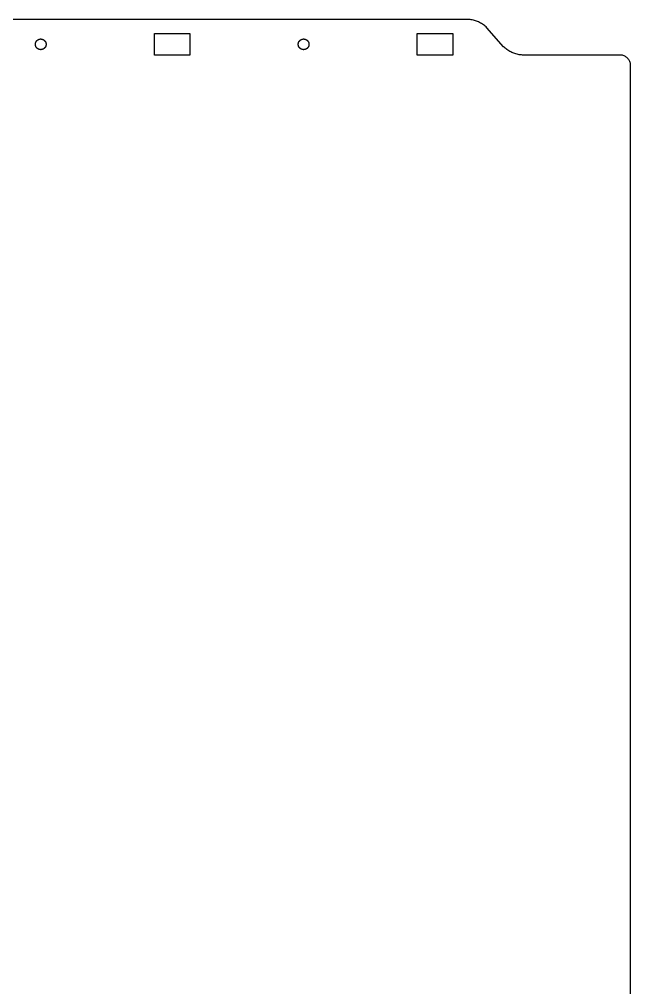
# Model space of a CAD drawing. Header units: metres. Extents: x -178 to 166, y -272 to 272.
# Drawn here: x -6 to 165.5, y 0 to 271.5 of the extents above; entities that cross this region are included whole.
import ezdxf

# ---------------------------------------------------------------- set-up
doc = ezdxf.new("R2010")
doc.units = ezdxf.units.M

msp = doc.modelspace()

# ---------------------------------------------------------------- linework, layer by layer
for p, q in [((119.5, 271.5), (-131.5, 271.5)), ((119.814, 271.494), (119.5, 271.5)), ((120.128, 271.475), (119.814, 271.494)), ((120.44, 271.445), (120.128, 271.475)), ((120.751, 271.402), (120.44, 271.445)), ((121.061, 271.346), (120.751, 271.402)), ((121.368, 271.279), (121.061, 271.346)), ((121.672, 271.2), (121.368, 271.279)), ((121.972, 271.108), (121.672, 271.2)), ((122.269, 271.006), (121.972, 271.108)), ((122.561, 270.891), (122.269, 271.006)), ((122.849, 270.765), (122.561, 270.891)), ((123.132, 270.628), (122.849, 270.765)), ((123.409, 270.48), (123.132, 270.628)), ((123.68, 270.321), (123.409, 270.48)), ((123.945, 270.152), (123.68, 270.321)), ((124.202, 269.972), (123.945, 270.152)), ((124.453, 269.783), (124.202, 269.972)), ((124.696, 269.583), (124.453, 269.783)), ((124.93, 269.375), (124.696, 269.583)), ((125.157, 269.157), (124.93, 269.375)), ((129.843, 263.843), (125.157, 269.157)), ((31.875, 261.5), (31.875, 267.5)), ((31.875, 267.5), (41.875, 267.5)), ((41.875, 267.5), (41.875, 261.5)), ((105.625, 261.5), (105.625, 267.5)), ((105.625, 267.5), (115.625, 267.5)), ((115.625, 267.5), (115.625, 261.5)), ((-1.5, 264.5), (-1.49977, 264.526)), ((-1.49977, 264.474), (-1.5, 264.5)), ((-1.49977, 264.526), (-1.49908, 264.552)), ((-1.49908, 264.448), (-1.49977, 264.474)), ((-1.49908, 264.552), (-1.49794, 264.578)), ((-1.49794, 264.421), (-1.49908, 264.448)), ((-1.49794, 264.578), (-1.49634, 264.605)), ((-1.49634, 264.395), (-1.49794, 264.421)), ((-1.49634, 264.605), (-1.49428, 264.631)), ((-1.49428, 264.369), (-1.49634, 264.395)), ((-1.49428, 264.631), (-1.49178, 264.657)), ((-1.49178, 264.343), (-1.49428, 264.369)), ((-1.49178, 264.657), (-1.48882, 264.683)), ((-1.48882, 264.317), (-1.49178, 264.343)), ((-1.48882, 264.683), (-1.4854, 264.709)), ((-1.4854, 264.291), (-1.48882, 264.317)), ((-1.4854, 264.709), (-1.48152, 264.735)), ((-1.48152, 264.265), (-1.4854, 264.291)), ((-1.48152, 264.735), (-1.4772, 264.76)), ((-1.4772, 264.24), (-1.48152, 264.265)), ((-1.4772, 264.76), (-1.47243, 264.786)), ((-1.47243, 264.214), (-1.4772, 264.24)), ((-1.47243, 264.786), (-1.46721, 264.812)), ((-1.46721, 264.188), (-1.47243, 264.214)), ((-1.46721, 264.812), (-1.46155, 264.837)), ((-1.46155, 264.163), (-1.46721, 264.188)), ((-1.46155, 264.837), (-1.45543, 264.863)), ((-1.45543, 264.137), (-1.46155, 264.163)), ((-1.45543, 264.863), (-1.44888, 264.888)), ((-1.44888, 264.112), (-1.45543, 264.137)), ((-1.44888, 264.888), (-1.44188, 264.913)), ((-1.44188, 264.087), (-1.44888, 264.112)), ((-1.44188, 264.913), (-1.43445, 264.939)), ((-1.43445, 264.061), (-1.44188, 264.087)), ((-1.43445, 264.939), (-1.42657, 264.964)), ((-1.42657, 264.036), (-1.43445, 264.061)), ((-1.42657, 264.964), (-1.41827, 264.988)), ((-1.41827, 264.012), (-1.42657, 264.036)), ((-1.41827, 264.988), (-1.40953, 265.013)), ((-1.40953, 263.987), (-1.41827, 264.012)), ((-1.40953, 265.013), (-1.40036, 265.038)), ((-1.40036, 263.962), (-1.40953, 263.987)), ((-1.40036, 265.038), (-1.39076, 265.062)), ((-1.39076, 263.938), (-1.40036, 263.962)), ((-1.39076, 265.062), (-1.38075, 265.086)), ((-1.38075, 263.914), (-1.39076, 263.938)), ((-1.38075, 265.086), (-1.37032, 265.11)), ((-1.37032, 263.89), (-1.38075, 263.914)), ((-1.37032, 265.11), (-1.35945, 265.134)), ((-1.35945, 263.866), (-1.37032, 263.89)), ((-1.35945, 265.134), (-1.34819, 265.158)), ((-1.34819, 263.842), (-1.35945, 263.866)), ((-1.34819, 265.158), (-1.3365, 265.181)), ((-1.3365, 263.819), (-1.34819, 263.842)), ((-1.3365, 265.181), (-1.32442, 265.204)), ((-1.32442, 263.796), (-1.3365, 263.819)), ((-1.32442, 265.204), (-1.31192, 265.227)), ((-1.31192, 263.773), (-1.32442, 263.796)), ((-1.31192, 265.227), (-1.29903, 265.25)), ((-1.29903, 263.75), (-1.31192, 263.773)), ((-1.29903, 265.25), (-1.28574, 265.273)), ((-1.28574, 263.727), (-1.29903, 263.75)), ((-1.28574, 265.273), (-1.27206, 265.295)), ((-1.27206, 263.705), (-1.28574, 263.727)), ((-1.27206, 265.295), (-1.258, 265.317)), ((-1.258, 263.683), (-1.27206, 263.705)), ((-1.258, 265.317), (-1.24355, 265.339)), ((-1.24355, 263.661), (-1.258, 263.683)), ((-1.24355, 265.339), (-1.22871, 265.36)), ((-1.22871, 263.64), (-1.24355, 263.661)), ((-1.22871, 265.36), (-1.21352, 265.382)), ((-1.21352, 263.618), (-1.22871, 263.64)), ((-1.21352, 265.382), (-1.19795, 265.403)), ((-1.19795, 263.597), (-1.21352, 263.618)), ((-1.19795, 265.403), (-1.18201, 265.423)), ((-1.18201, 263.577), (-1.19795, 263.597)), ((-1.18201, 265.423), (-1.16571, 265.444)), ((-1.16571, 263.556), (-1.18201, 263.577)), ((-1.16571, 265.444), (-1.14906, 265.464)), ((-1.14906, 263.536), (-1.16571, 263.556)), ((-1.14906, 265.464), (-1.13205, 265.484)), ((-1.13205, 263.516), (-1.14906, 263.536)), ((-1.13205, 265.484), (-1.11472, 265.504)), ((-1.11472, 263.496), (-1.13205, 263.516)), ((-1.11472, 265.504), (-1.09702, 265.523)), ((-1.09702, 263.477), (-1.11472, 263.496)), ((-1.09702, 265.523), (-1.07899, 265.542)), ((-1.07899, 263.458), (-1.09702, 263.477)), ((-1.07899, 265.542), (-1.06065, 265.561)), ((-1.06065, 263.439), (-1.07899, 263.458)), ((-1.06065, 265.561), (-1.04198, 265.579)), ((-1.04198, 263.421), (-1.06065, 263.439)), ((-1.04198, 265.579), (-1.02299, 265.597)), ((-1.02299, 263.403), (-1.04198, 263.421)), ((-1.02299, 265.597), (-1.00369, 265.615)), ((-1.00369, 263.385), (-1.02299, 263.403)), ((-1.00369, 265.615), (-0.984085, 265.632)), ((-0.984085, 263.368), (-1.00369, 263.385)), ((-0.984085, 265.632), (-0.964172, 265.649)), ((-0.964172, 263.351), (-0.984085, 263.368)), ((-0.964172, 265.649), (-0.94397, 265.666)), ((-0.94397, 265.666), (-0.923477, 265.682)), ((-0.923477, 265.682), (-0.90271, 265.698)), ((-0.90271, 265.698), (-0.881668, 265.714)), ((-0.881668, 265.714), (-0.860352, 265.729)), ((-0.860352, 265.729), (-0.838776, 265.744)), ((-0.838776, 265.744), (-0.816956, 265.758)), ((-0.816956, 265.758), (-0.794876, 265.772)), ((-0.794876, 265.772), (-0.772552, 265.786)), ((-0.772552, 265.786), (-0.75, 265.799)), ((-0.75, 265.799), (-0.727203, 265.812)), ((-0.727203, 265.812), (-0.704193, 265.824)), ((-0.704193, 265.824), (-0.680984, 265.837)), ((-0.680984, 265.837), (-0.657547, 265.848)), ((-0.657547, 265.848), (-0.633926, 265.859)), ((-0.633926, 265.859), (-0.610092, 265.87)), ((-0.610092, 265.87), (-0.58609, 265.881)), ((-0.58609, 265.881), (-0.561905, 265.891)), ((-0.561905, 265.891), (-0.537552, 265.9)), ((-0.537552, 265.9), (-0.513016, 265.91)), ((-0.513016, 265.91), (-0.488342, 265.918)), ((-0.488342, 265.918), (-0.463516, 265.927)), ((-0.463516, 265.927), (-0.438553, 265.934)), ((-0.438553, 265.934), (-0.413452, 265.942)), ((-0.413452, 265.942), (-0.388214, 265.949)), ((-0.388214, 265.949), (-0.362869, 265.955)), ((-0.362869, 265.955), (-0.337418, 265.962)), ((-0.337418, 265.962), (-0.311859, 265.967)), ((-0.311859, 265.967), (-0.286209, 265.972)), ((-0.286209, 265.972), (-0.260468, 265.977)), ((-0.260468, 265.977), (-0.23465, 265.982)), ((-0.23465, 265.982), (-0.208755, 265.985)), ((-0.208755, 265.985), (-0.1828, 265.989)), ((-0.1828, 265.989), (-0.156784, 265.992)), ((-0.156784, 265.992), (-0.130722, 265.994)), ((-0.130722, 265.994), (-0.10463, 265.996)), ((-0.10463, 265.996), (-0.078491, 265.998)), ((-0.078491, 265.998), (-0.052338, 265.999)), ((-0.052338, 265.999), (-0.026169, 266)), ((-0.026169, 266), (0, 266)), ((0, 266), (0.026184, 266)), ((0.026184, 266), (0.052353, 265.999)), ((0.052353, 265.999), (0.078507, 265.998)), ((0.078507, 265.998), (0.104645, 265.996)), ((0.104645, 265.996), (0.130737, 265.994)), ((0.130737, 265.994), (0.156799, 265.992)), ((0.156799, 265.992), (0.182816, 265.989)), ((0.182816, 265.989), (0.208771, 265.985)), ((0.208771, 265.985), (0.234665, 265.982)), ((0.234665, 265.982), (0.260483, 265.977)), ((0.260483, 265.977), (0.286224, 265.972)), ((0.286224, 265.972), (0.311874, 265.967)), ((0.311874, 265.967), (0.337433, 265.962)), ((0.337433, 265.962), (0.362885, 265.955)), ((0.362885, 265.955), (0.388229, 265.949)), ((0.388229, 265.949), (0.413467, 265.942)), ((0.413467, 265.942), (0.438568, 265.934)), ((0.438568, 265.934), (0.463531, 265.927)), ((0.463531, 265.927), (0.488358, 265.918)), ((0.488358, 265.918), (0.513031, 265.91)), ((0.513031, 265.91), (0.537567, 265.9)), ((0.537567, 265.9), (0.56192, 265.891)), ((0.56192, 265.891), (0.586105, 265.881)), ((0.586105, 265.881), (0.610107, 265.87)), ((0.610107, 265.87), (0.633942, 265.859)), ((0.633942, 265.859), (0.657562, 265.848)), ((0.657562, 265.848), (0.681, 265.837)), ((0.681, 265.837), (0.704208, 265.824)), ((0.704208, 265.824), (0.727219, 265.812)), ((0.727219, 265.812), (0.75, 265.799)), ((0.75, 265.799), (0.772568, 265.786)), ((0.772568, 265.786), (0.794891, 265.772)), ((0.794891, 265.772), (0.816971, 265.758)), ((0.816971, 265.758), (0.838791, 265.744)), ((0.838791, 265.744), (0.860367, 265.729)), ((0.860367, 265.729), (0.881683, 265.714)), ((0.881683, 265.714), (0.902725, 265.698)), ((0.902725, 265.698), (0.923492, 265.682)), ((0.923492, 265.682), (0.943985, 265.666)), ((0.943985, 265.666), (0.964188, 265.649)), ((0.964188, 265.649), (0.9841, 265.632)), ((0.9841, 263.368), (0.964188, 263.351)), ((0.9841, 265.632), (1.00371, 265.615)), ((1.00371, 263.385), (0.9841, 263.368)), ((1.00371, 265.615), (1.02301, 265.597)), ((1.02301, 263.403), (1.00371, 263.385)), ((1.02301, 265.597), (1.04199, 265.579)), ((1.04199, 263.421), (1.02301, 263.403)), ((1.04199, 265.579), (1.06067, 265.561)), ((1.06067, 263.439), (1.04199, 263.421)), ((1.06067, 265.561), (1.07901, 265.542)), ((1.07901, 263.458), (1.06067, 263.439)), ((1.07901, 265.542), (1.09703, 265.523)), ((1.09703, 263.477), (1.07901, 263.458)), ((1.09703, 265.523), (1.11473, 265.504)), ((1.11473, 263.496), (1.09703, 263.477)), ((1.11473, 265.504), (1.13206, 265.484)), ((1.13206, 263.516), (1.11473, 263.496)), ((1.13206, 265.484), (1.14908, 265.464)), ((1.14908, 263.536), (1.13206, 263.516)), ((1.14908, 265.464), (1.16573, 265.444)), ((1.16573, 263.556), (1.14908, 263.536)), ((1.16573, 265.444), (1.18202, 265.423)), ((1.18202, 263.577), (1.16573, 263.556)), ((1.18202, 265.423), (1.19797, 265.403)), ((1.19797, 263.597), (1.18202, 263.577)), ((1.19797, 265.403), (1.21353, 265.382)), ((1.21353, 263.618), (1.19797, 263.597)), ((1.21353, 265.382), (1.22873, 265.36)), ((1.22873, 263.64), (1.21353, 263.618)), ((1.22873, 265.36), (1.24356, 265.339)), ((1.24356, 263.661), (1.22873, 263.64)), ((1.24356, 265.339), (1.25801, 265.317)), ((1.25801, 263.683), (1.24356, 263.661)), ((1.25801, 265.317), (1.27208, 265.295)), ((1.27208, 263.705), (1.25801, 263.683)), ((1.27208, 265.295), (1.28575, 265.273)), ((1.28575, 263.727), (1.27208, 263.705)), ((1.28575, 265.273), (1.29904, 265.25)), ((1.29904, 263.75), (1.28575, 263.727)), ((1.29904, 265.25), (1.31194, 265.227)), ((1.31194, 263.773), (1.29904, 263.75)), ((1.31194, 265.227), (1.32443, 265.204)), ((1.32443, 263.796), (1.31194, 263.773)), ((1.32443, 265.204), (1.33652, 265.181)), ((1.33652, 263.819), (1.32443, 263.796)), ((1.33652, 265.181), (1.34821, 265.158)), ((1.34821, 263.842), (1.33652, 263.819)), ((1.34821, 265.158), (1.35947, 265.134)), ((1.35947, 263.866), (1.34821, 263.842)), ((1.35947, 265.134), (1.37033, 265.11)), ((1.37033, 263.89), (1.35947, 263.866)), ((1.37033, 265.11), (1.38077, 265.086)), ((1.38077, 263.914), (1.37033, 263.89)), ((1.38077, 265.086), (1.39078, 265.062)), ((1.39078, 263.938), (1.38077, 263.914)), ((1.39078, 265.062), (1.40038, 265.038)), ((1.40038, 263.962), (1.39078, 263.938)), ((1.40038, 265.038), (1.40955, 265.013)), ((1.40955, 263.987), (1.40038, 263.962)), ((1.40955, 265.013), (1.41829, 264.988)), ((1.41829, 264.012), (1.40955, 263.987)), ((1.41829, 264.988), (1.42659, 264.964)), ((1.42659, 264.036), (1.41829, 264.012)), ((1.42659, 264.964), (1.43446, 264.939)), ((1.43446, 264.061), (1.42659, 264.036)), ((1.43446, 264.939), (1.44189, 264.913)), ((1.44189, 264.087), (1.43446, 264.061)), ((1.44189, 264.913), (1.4489, 264.888)), ((1.4489, 264.112), (1.44189, 264.087)), ((1.4489, 264.888), (1.45544, 264.863)), ((1.45544, 264.137), (1.4489, 264.112)), ((1.45544, 264.863), (1.46156, 264.837)), ((1.46156, 264.163), (1.45544, 264.137)), ((1.46156, 264.837), (1.46722, 264.812)), ((1.46722, 264.188), (1.46156, 264.163)), ((1.46722, 264.812), (1.47244, 264.786)), ((1.47244, 264.214), (1.46722, 264.188)), ((1.47244, 264.786), (1.47722, 264.76)), ((1.47722, 264.24), (1.47244, 264.214)), ((1.47722, 264.76), (1.48154, 264.735)), ((1.48154, 264.265), (1.47722, 264.24)), ((1.48154, 264.735), (1.48541, 264.709)), ((1.48541, 264.291), (1.48154, 264.265)), ((1.48541, 264.709), (1.48883, 264.683)), ((1.48883, 264.317), (1.48541, 264.291)), ((1.48883, 264.683), (1.49179, 264.657)), ((1.49179, 264.343), (1.48883, 264.317)), ((1.49179, 264.657), (1.49429, 264.631)), ((1.49429, 264.369), (1.49179, 264.343)), ((1.49429, 264.631), (1.49635, 264.605)), ((1.49635, 264.395), (1.49429, 264.369)), ((1.49635, 264.605), (1.49796, 264.578)), ((1.49796, 264.421), (1.49635, 264.395)), ((1.49796, 264.578), (1.4991, 264.552)), ((1.4991, 264.448), (1.49796, 264.421)), ((1.4991, 264.552), (1.49979, 264.526)), ((1.49979, 264.474), (1.4991, 264.448)), ((1.49979, 264.526), (1.5, 264.5)), ((1.5, 264.5), (1.49979, 264.474)), ((72.25, 264.5), (72.2502, 264.526)), ((72.2502, 264.474), (72.25, 264.5)), ((72.2502, 264.526), (72.2509, 264.552)), ((72.2509, 264.448), (72.2502, 264.474)), ((72.2509, 264.552), (72.2521, 264.578)), ((72.2521, 264.421), (72.2509, 264.448)), ((72.2521, 264.578), (72.2537, 264.605)), ((72.2537, 264.395), (72.2521, 264.421)), ((72.2537, 264.605), (72.2557, 264.631)), ((72.2557, 264.369), (72.2537, 264.395)), ((72.2557, 264.631), (72.2582, 264.657)), ((72.2582, 264.343), (72.2557, 264.369)), ((72.2582, 264.657), (72.2612, 264.683)), ((72.2612, 264.317), (72.2582, 264.343)), ((72.2612, 264.683), (72.2646, 264.709)), ((72.2646, 264.291), (72.2612, 264.317)), ((72.2646, 264.709), (72.2685, 264.735)), ((72.2685, 264.265), (72.2646, 264.291)), ((72.2685, 264.735), (72.2728, 264.76)), ((72.2728, 264.24), (72.2685, 264.265)), ((72.2728, 264.76), (72.2776, 264.786)), ((72.2776, 264.214), (72.2728, 264.24)), ((72.2776, 264.786), (72.2828, 264.812)), ((72.2828, 264.188), (72.2776, 264.214)), ((72.2828, 264.812), (72.2885, 264.837)), ((72.2885, 264.163), (72.2828, 264.188)), ((72.2885, 264.837), (72.2946, 264.863)), ((72.2946, 264.137), (72.2885, 264.163)), ((72.2946, 264.863), (72.3011, 264.888)), ((72.3011, 264.112), (72.2946, 264.137)), ((72.3011, 264.888), (72.3081, 264.913)), ((72.3081, 264.087), (72.3011, 264.112)), ((72.3081, 264.913), (72.3156, 264.939)), ((72.3156, 264.061), (72.3081, 264.087)), ((72.3156, 264.939), (72.3234, 264.964)), ((72.3234, 264.036), (72.3156, 264.061)), ((72.3234, 264.964), (72.3317, 264.988)), ((72.3317, 264.012), (72.3234, 264.036)), ((72.3317, 264.988), (72.3405, 265.013)), ((72.3405, 263.987), (72.3317, 264.012)), ((72.3405, 265.013), (72.3496, 265.038)), ((72.3496, 263.962), (72.3405, 263.987)), ((72.3496, 265.038), (72.3592, 265.062)), ((72.3592, 263.938), (72.3496, 263.962)), ((72.3592, 265.062), (72.3692, 265.086)), ((72.3692, 263.914), (72.3592, 263.938)), ((72.3692, 265.086), (72.3797, 265.11)), ((72.3797, 263.89), (72.3692, 263.914)), ((72.3797, 265.11), (72.3905, 265.134)), ((72.3905, 263.866), (72.3797, 263.89)), ((72.3905, 265.134), (72.4018, 265.158)), ((72.4018, 263.842), (72.3905, 263.866)), ((72.4018, 265.158), (72.4135, 265.181)), ((72.4135, 263.819), (72.4018, 263.842)), ((72.4135, 265.181), (72.4256, 265.204)), ((72.4256, 263.796), (72.4135, 263.819)), ((72.4256, 265.204), (72.4381, 265.227)), ((72.4381, 263.773), (72.4256, 263.796)), ((72.4381, 265.227), (72.451, 265.25)), ((72.451, 263.75), (72.4381, 263.773)), ((72.451, 265.25), (72.4643, 265.273)), ((72.4643, 263.727), (72.451, 263.75)), ((72.4643, 265.273), (72.4779, 265.295)), ((72.4779, 263.705), (72.4643, 263.727)), ((72.4779, 265.295), (72.492, 265.317)), ((72.492, 263.683), (72.4779, 263.705)), ((72.492, 265.317), (72.5065, 265.339)), ((72.5065, 263.661), (72.492, 263.683)), ((72.5065, 265.339), (72.5213, 265.36)), ((72.5213, 263.64), (72.5065, 263.661)), ((72.5213, 265.36), (72.5365, 265.382)), ((72.5365, 263.618), (72.5213, 263.64)), ((72.5365, 265.382), (72.552, 265.403)), ((72.552, 263.597), (72.5365, 263.618)), ((72.552, 265.403), (72.568, 265.423)), ((72.568, 263.577), (72.552, 263.597)), ((72.568, 265.423), (72.5843, 265.444)), ((72.5843, 263.556), (72.568, 263.577)), ((72.5843, 265.444), (72.6009, 265.464)), ((72.6009, 263.536), (72.5843, 263.556)), ((72.6009, 265.464), (72.618, 265.484)), ((72.618, 263.516), (72.6009, 263.536)), ((72.618, 265.484), (72.6353, 265.504)), ((72.6353, 263.496), (72.618, 263.516)), ((72.6353, 265.504), (72.653, 265.523)), ((72.653, 263.477), (72.6353, 263.496)), ((72.653, 265.523), (72.671, 265.542)), ((72.671, 263.458), (72.653, 263.477)), ((72.671, 265.542), (72.6893, 265.561)), ((72.6893, 263.439), (72.671, 263.458)), ((72.6893, 265.561), (72.708, 265.579)), ((72.708, 263.421), (72.6893, 263.439)), ((72.708, 265.579), (72.727, 265.597)), ((72.727, 263.403), (72.708, 263.421)), ((72.727, 265.597), (72.7463, 265.615)), ((72.7463, 263.385), (72.727, 263.403)), ((72.7463, 265.615), (72.7659, 265.632)), ((72.7659, 263.368), (72.7463, 263.385)), ((72.7659, 265.632), (72.7858, 265.649)), ((72.7858, 263.351), (72.7659, 263.368)), ((72.7858, 265.649), (72.806, 265.666)), ((72.806, 265.666), (72.8265, 265.682)), ((72.8265, 265.682), (72.8473, 265.698)), ((72.8473, 265.698), (72.8683, 265.714)), ((72.8683, 265.714), (72.8896, 265.729)), ((72.8896, 265.729), (72.9112, 265.744)), ((72.9112, 265.744), (72.933, 265.758)), ((72.933, 265.758), (72.9551, 265.772)), ((72.9551, 265.772), (72.9774, 265.786)), ((72.9774, 265.786), (73, 265.799)), ((73, 265.799), (73.0228, 265.812)), ((73.0228, 265.812), (73.0458, 265.824)), ((73.0458, 265.824), (73.069, 265.837)), ((73.069, 265.837), (73.0925, 265.848)), ((73.0925, 265.848), (73.1161, 265.859)), ((73.1161, 265.859), (73.1399, 265.87)), ((73.1399, 265.87), (73.1639, 265.881)), ((73.1639, 265.881), (73.1881, 265.891)), ((73.1881, 265.891), (73.2124, 265.9)), ((73.2124, 265.9), (73.237, 265.91)), ((73.237, 265.91), (73.2617, 265.918)), ((73.2617, 265.918), (73.2865, 265.927)), ((73.2865, 265.927), (73.3114, 265.934)), ((73.3114, 265.934), (73.3365, 265.942)), ((73.3365, 265.942), (73.3618, 265.949)), ((73.3618, 265.949), (73.3871, 265.955)), ((73.3871, 265.955), (73.4126, 265.962)), ((73.4126, 265.962), (73.4381, 265.967)), ((73.4381, 265.967), (73.4638, 265.972)), ((73.4638, 265.972), (73.4895, 265.977)), ((73.4895, 265.977), (73.5154, 265.982)), ((73.5154, 265.982), (73.5412, 265.985)), ((73.5412, 265.985), (73.5672, 265.989)), ((73.5672, 265.989), (73.5932, 265.992)), ((73.5932, 265.992), (73.6193, 265.994)), ((73.6193, 265.994), (73.6454, 265.996)), ((73.6454, 265.996), (73.6715, 265.998)), ((73.6715, 265.998), (73.6977, 265.999)), ((73.6977, 265.999), (73.7238, 266)), ((73.7238, 266), (73.75, 266)), ((73.75, 266), (73.7762, 266)), ((73.7762, 266), (73.8024, 265.999)), ((73.8024, 265.999), (73.8285, 265.998)), ((73.8285, 265.998), (73.8546, 265.996)), ((73.8546, 265.996), (73.8807, 265.994)), ((73.8807, 265.994), (73.9068, 265.992)), ((73.9068, 265.992), (73.9328, 265.989)), ((73.9328, 265.989), (73.9588, 265.985)), ((73.9588, 265.985), (73.9847, 265.982)), ((73.9847, 265.982), (74.0105, 265.977)), ((74.0105, 265.977), (74.0362, 265.972)), ((74.0362, 265.972), (74.0619, 265.967)), ((74.0619, 265.967), (74.0874, 265.962)), ((74.0874, 265.962), (74.1129, 265.955)), ((74.1129, 265.955), (74.1382, 265.949)), ((74.1382, 265.949), (74.1635, 265.942)), ((74.1635, 265.942), (74.1886, 265.934)), ((74.1886, 265.934), (74.2135, 265.927)), ((74.2135, 265.927), (74.2384, 265.918)), ((74.2384, 265.918), (74.263, 265.91)), ((74.263, 265.91), (74.2876, 265.9)), ((74.2876, 265.9), (74.3119, 265.891)), ((74.3119, 265.891), (74.3361, 265.881)), ((74.3361, 265.881), (74.3601, 265.87)), ((74.3601, 265.87), (74.3839, 265.859)), ((74.3839, 265.859), (74.4076, 265.848)), ((74.4076, 265.848), (74.431, 265.837)), ((74.431, 265.837), (74.4542, 265.824)), ((74.4542, 265.824), (74.4772, 265.812)), ((74.4772, 265.812), (74.5, 265.799)), ((74.5, 265.799), (74.5226, 265.786)), ((74.5226, 265.786), (74.5449, 265.772)), ((74.5449, 265.772), (74.567, 265.758)), ((74.567, 265.758), (74.5888, 265.744)), ((74.5888, 265.744), (74.6104, 265.729)), ((74.6104, 265.729), (74.6317, 265.714)), ((74.6317, 265.714), (74.6527, 265.698)), ((74.6527, 265.698), (74.6735, 265.682)), ((74.6735, 265.682), (74.694, 265.666)), ((74.694, 265.666), (74.7142, 265.649)), ((74.7142, 265.649), (74.7341, 265.632)), ((74.7341, 263.368), (74.7142, 263.351)), ((74.7341, 265.632), (74.7537, 265.615)), ((74.7537, 263.385), (74.7341, 263.368)), ((74.7537, 265.615), (74.773, 265.597)), ((74.773, 263.403), (74.7537, 263.385)), ((74.773, 265.597), (74.792, 265.579)), ((74.792, 263.421), (74.773, 263.403)), ((74.792, 265.579), (74.8107, 265.561)), ((74.8107, 263.439), (74.792, 263.421)), ((74.8107, 265.561), (74.829, 265.542)), ((74.829, 263.458), (74.8107, 263.439)), ((74.829, 265.542), (74.847, 265.523)), ((74.847, 263.477), (74.829, 263.458)), ((74.847, 265.523), (74.8647, 265.504)), ((74.8647, 263.496), (74.847, 263.477)), ((74.8647, 265.504), (74.8821, 265.484)), ((74.8821, 263.516), (74.8647, 263.496)), ((74.8821, 265.484), (74.8991, 265.464)), ((74.8991, 263.536), (74.8821, 263.516)), ((74.8991, 265.464), (74.9157, 265.444)), ((74.9157, 263.556), (74.8991, 263.536)), ((74.9157, 265.444), (74.932, 265.423)), ((74.932, 263.577), (74.9157, 263.556)), ((74.932, 265.423), (74.948, 265.403)), ((74.948, 263.597), (74.932, 263.577)), ((74.948, 265.403), (74.9635, 265.382)), ((74.9635, 263.618), (74.948, 263.597)), ((74.9635, 265.382), (74.9787, 265.36)), ((74.9787, 263.64), (74.9635, 263.618)), ((74.9787, 265.36), (74.9936, 265.339)), ((74.9936, 263.661), (74.9787, 263.64)), ((74.9936, 265.339), (75.008, 265.317)), ((75.008, 263.683), (74.9936, 263.661)), ((75.008, 265.317), (75.0221, 265.295)), ((75.0221, 263.705), (75.008, 263.683)), ((75.0221, 265.295), (75.0358, 265.273)), ((75.0358, 263.727), (75.0221, 263.705)), ((75.0358, 265.273), (75.049, 265.25)), ((75.049, 263.75), (75.0358, 263.727)), ((75.049, 265.25), (75.0619, 265.227)), ((75.0619, 263.773), (75.049, 263.75)), ((75.0619, 265.227), (75.0744, 265.204)), ((75.0744, 263.796), (75.0619, 263.773)), ((75.0744, 265.204), (75.0865, 265.181)), ((75.0865, 263.819), (75.0744, 263.796)), ((75.0865, 265.181), (75.0982, 265.158)), ((75.0982, 263.842), (75.0865, 263.819)), ((75.0982, 265.158), (75.1095, 265.134)), ((75.1095, 263.866), (75.0982, 263.842)), ((75.1095, 265.134), (75.1203, 265.11)), ((75.1203, 263.89), (75.1095, 263.866)), ((75.1203, 265.11), (75.1308, 265.086)), ((75.1308, 263.914), (75.1203, 263.89)), ((75.1308, 265.086), (75.1408, 265.062)), ((75.1408, 263.938), (75.1308, 263.914)), ((75.1408, 265.062), (75.1504, 265.038)), ((75.1504, 263.962), (75.1408, 263.938)), ((75.1504, 265.038), (75.1595, 265.013)), ((75.1595, 263.987), (75.1504, 263.962)), ((75.1595, 265.013), (75.1683, 264.988)), ((75.1683, 264.012), (75.1595, 263.987)), ((75.1683, 264.988), (75.1766, 264.964)), ((75.1766, 264.036), (75.1683, 264.012)), ((75.1766, 264.964), (75.1845, 264.939)), ((75.1845, 264.061), (75.1766, 264.036)), ((75.1845, 264.939), (75.1919, 264.913)), ((75.1919, 264.087), (75.1845, 264.061)), ((75.1919, 264.913), (75.1989, 264.888)), ((75.1989, 264.112), (75.1919, 264.087)), ((75.1989, 264.888), (75.2054, 264.863)), ((75.2054, 264.137), (75.1989, 264.112)), ((75.2054, 264.863), (75.2116, 264.837)), ((75.2116, 264.163), (75.2054, 264.137)), ((75.2116, 264.837), (75.2172, 264.812)), ((75.2172, 264.188), (75.2116, 264.163)), ((75.2172, 264.812), (75.2224, 264.786)), ((75.2224, 264.214), (75.2172, 264.188)), ((75.2224, 264.786), (75.2272, 264.76)), ((75.2272, 264.24), (75.2224, 264.214)), ((75.2272, 264.76), (75.2315, 264.735)), ((75.2315, 264.265), (75.2272, 264.24)), ((75.2315, 264.735), (75.2354, 264.709)), ((75.2354, 264.291), (75.2315, 264.265)), ((75.2354, 264.709), (75.2388, 264.683)), ((75.2388, 264.317), (75.2354, 264.291)), ((75.2388, 264.683), (75.2418, 264.657)), ((75.2418, 264.343), (75.2388, 264.317)), ((75.2418, 264.657), (75.2443, 264.631)), ((75.2443, 264.369), (75.2418, 264.343)), ((75.2443, 264.631), (75.2464, 264.605)), ((75.2464, 264.395), (75.2443, 264.369)), ((75.2464, 264.605), (75.248, 264.578)), ((75.248, 264.421), (75.2464, 264.395)), ((75.248, 264.578), (75.2491, 264.552)), ((75.2491, 264.448), (75.248, 264.421)), ((75.2491, 264.552), (75.2498, 264.526)), ((75.2498, 264.474), (75.2491, 264.448)), ((75.2498, 264.526), (75.25, 264.5)), ((75.25, 264.5), (75.2498, 264.474)), ((130.07, 263.625), (129.843, 263.843)), ((130.304, 263.417), (130.07, 263.625)), ((130.547, 263.217), (130.304, 263.417)), ((-0.94397, 263.334), (-0.964172, 263.351)), ((-0.923477, 263.318), (-0.94397, 263.334)), ((-0.90271, 263.302), (-0.923477, 263.318)), ((-0.881668, 263.286), (-0.90271, 263.302)), ((-0.860352, 263.271), (-0.881668, 263.286)), ((-0.838776, 263.256), (-0.860352, 263.271)), ((-0.816956, 263.242), (-0.838776, 263.256)), ((-0.794876, 263.228), (-0.816956, 263.242)), ((-0.772552, 263.214), (-0.794876, 263.228)), ((-0.75, 263.201), (-0.772552, 263.214)), ((-0.727203, 263.188), (-0.75, 263.201)), ((-0.704193, 263.176), (-0.727203, 263.188)), ((-0.680984, 263.163), (-0.704193, 263.176)), ((-0.657547, 263.152), (-0.680984, 263.163)), ((-0.633926, 263.141), (-0.657547, 263.152)), ((-0.610092, 263.13), (-0.633926, 263.141)), ((-0.58609, 263.119), (-0.610092, 263.13)), ((-0.561905, 263.109), (-0.58609, 263.119)), ((-0.537552, 263.1), (-0.561905, 263.109)), ((-0.513016, 263.09), (-0.537552, 263.1)), ((-0.488342, 263.082), (-0.513016, 263.09)), ((-0.463516, 263.073), (-0.488342, 263.082)), ((-0.438553, 263.066), (-0.463516, 263.073)), ((-0.413452, 263.058), (-0.438553, 263.066)), ((-0.388214, 263.051), (-0.413452, 263.058)), ((-0.362869, 263.045), (-0.388214, 263.051)), ((-0.337418, 263.038), (-0.362869, 263.045)), ((-0.311859, 263.033), (-0.337418, 263.038)), ((-0.286209, 263.028), (-0.311859, 263.033)), ((-0.260468, 263.023), (-0.286209, 263.028)), ((-0.23465, 263.018), (-0.260468, 263.023)), ((-0.208755, 263.015), (-0.23465, 263.018)), ((-0.1828, 263.011), (-0.208755, 263.015)), ((-0.156784, 263.008), (-0.1828, 263.011)), ((-0.130722, 263.006), (-0.156784, 263.008)), ((-0.10463, 263.004), (-0.130722, 263.006)), ((-0.078491, 263.002), (-0.10463, 263.004)), ((-0.052338, 263.001), (-0.078491, 263.002)), ((-0.026169, 263), (-0.052338, 263.001)), ((0, 263), (-0.026169, 263)), ((0.026184, 263), (0, 263)), ((0.052353, 263.001), (0.026184, 263)), ((0.078507, 263.002), (0.052353, 263.001)), ((0.104645, 263.004), (0.078507, 263.002)), ((0.130737, 263.006), (0.104645, 263.004)), ((0.156799, 263.008), (0.130737, 263.006)), ((0.182816, 263.011), (0.156799, 263.008)), ((0.208771, 263.015), (0.182816, 263.011)), ((0.234665, 263.018), (0.208771, 263.015)), ((0.260483, 263.023), (0.234665, 263.018)), ((0.286224, 263.028), (0.260483, 263.023)), ((0.311874, 263.033), (0.286224, 263.028)), ((0.337433, 263.038), (0.311874, 263.033)), ((0.362885, 263.045), (0.337433, 263.038)), ((0.388229, 263.051), (0.362885, 263.045)), ((0.413467, 263.058), (0.388229, 263.051)), ((0.438568, 263.066), (0.413467, 263.058)), ((0.463531, 263.073), (0.438568, 263.066)), ((0.488358, 263.082), (0.463531, 263.073)), ((0.513031, 263.09), (0.488358, 263.082)), ((0.537567, 263.1), (0.513031, 263.09)), ((0.56192, 263.109), (0.537567, 263.1)), ((0.586105, 263.119), (0.56192, 263.109)), ((0.610107, 263.13), (0.586105, 263.119)), ((0.633942, 263.141), (0.610107, 263.13)), ((0.657562, 263.152), (0.633942, 263.141)), ((0.681, 263.163), (0.657562, 263.152)), ((0.704208, 263.176), (0.681, 263.163)), ((0.727219, 263.188), (0.704208, 263.176)), ((0.75, 263.201), (0.727219, 263.188)), ((0.772568, 263.214), (0.75, 263.201)), ((0.794891, 263.228), (0.772568, 263.214)), ((0.816971, 263.242), (0.794891, 263.228)), ((0.838791, 263.256), (0.816971, 263.242)), ((0.860367, 263.271), (0.838791, 263.256)), ((0.881683, 263.286), (0.860367, 263.271)), ((0.902725, 263.302), (0.881683, 263.286)), ((0.923492, 263.318), (0.902725, 263.302)), ((0.943985, 263.334), (0.923492, 263.318)), ((0.964188, 263.351), (0.943985, 263.334)), ((41.875, 261.5), (31.875, 261.5)), ((72.806, 263.334), (72.7858, 263.351)), ((72.8265, 263.318), (72.806, 263.334)), ((72.8473, 263.302), (72.8265, 263.318)), ((72.8683, 263.286), (72.8473, 263.302)), ((72.8896, 263.271), (72.8683, 263.286)), ((72.9112, 263.256), (72.8896, 263.271)), ((72.933, 263.242), (72.9112, 263.256)), ((72.9551, 263.228), (72.933, 263.242)), ((72.9774, 263.214), (72.9551, 263.228)), ((73, 263.201), (72.9774, 263.214)), ((73.0228, 263.188), (73, 263.201)), ((73.0458, 263.176), (73.0228, 263.188)), ((73.069, 263.163), (73.0458, 263.176)), ((73.0925, 263.152), (73.069, 263.163)), ((73.1161, 263.141), (73.0925, 263.152)), ((73.1399, 263.13), (73.1161, 263.141)), ((73.1639, 263.119), (73.1399, 263.13)), ((73.1881, 263.109), (73.1639, 263.119)), ((73.2124, 263.1), (73.1881, 263.109)), ((73.237, 263.09), (73.2124, 263.1)), ((73.2617, 263.082), (73.237, 263.09)), ((73.2865, 263.073), (73.2617, 263.082)), ((73.3114, 263.066), (73.2865, 263.073)), ((73.3365, 263.058), (73.3114, 263.066)), ((73.3618, 263.051), (73.3365, 263.058)), ((73.3871, 263.045), (73.3618, 263.051)), ((73.4126, 263.038), (73.3871, 263.045)), ((73.4381, 263.033), (73.4126, 263.038)), ((73.4638, 263.028), (73.4381, 263.033)), ((73.4895, 263.023), (73.4638, 263.028)), ((73.5154, 263.018), (73.4895, 263.023)), ((73.5412, 263.015), (73.5154, 263.018)), ((73.5672, 263.011), (73.5412, 263.015)), ((73.5932, 263.008), (73.5672, 263.011)), ((73.6193, 263.006), (73.5932, 263.008)), ((73.6454, 263.004), (73.6193, 263.006)), ((73.6715, 263.002), (73.6454, 263.004)), ((73.6977, 263.001), (73.6715, 263.002)), ((73.7238, 263), (73.6977, 263.001)), ((73.75, 263), (73.7238, 263)), ((73.7762, 263), (73.75, 263)), ((73.8024, 263.001), (73.7762, 263)), ((73.8285, 263.002), (73.8024, 263.001)), ((73.8546, 263.004), (73.8285, 263.002)), ((73.8807, 263.006), (73.8546, 263.004)), ((73.9068, 263.008), (73.8807, 263.006)), ((73.9328, 263.011), (73.9068, 263.008)), ((73.9588, 263.015), (73.9328, 263.011)), ((73.9847, 263.018), (73.9588, 263.015)), ((74.0105, 263.023), (73.9847, 263.018)), ((74.0362, 263.028), (74.0105, 263.023)), ((74.0619, 263.033), (74.0362, 263.028)), ((74.0874, 263.038), (74.0619, 263.033)), ((74.1129, 263.045), (74.0874, 263.038)), ((74.1382, 263.051), (74.1129, 263.045)), ((74.1635, 263.058), (74.1382, 263.051)), ((74.1886, 263.066), (74.1635, 263.058)), ((74.2135, 263.073), (74.1886, 263.066)), ((74.2384, 263.082), (74.2135, 263.073)), ((74.263, 263.09), (74.2384, 263.082)), ((74.2876, 263.1), (74.263, 263.09)), ((74.3119, 263.109), (74.2876, 263.1)), ((74.3361, 263.119), (74.3119, 263.109)), ((74.3601, 263.13), (74.3361, 263.119)), ((74.3839, 263.141), (74.3601, 263.13)), ((74.4076, 263.152), (74.3839, 263.141)), ((74.431, 263.163), (74.4076, 263.152)), ((74.4542, 263.176), (74.431, 263.163)), ((74.4772, 263.188), (74.4542, 263.176)), ((74.5, 263.201), (74.4772, 263.188)), ((74.5226, 263.214), (74.5, 263.201)), ((74.5449, 263.228), (74.5226, 263.214)), ((74.567, 263.242), (74.5449, 263.228)), ((74.5888, 263.256), (74.567, 263.242)), ((74.6104, 263.271), (74.5888, 263.256)), ((74.6317, 263.286), (74.6104, 263.271)), ((74.6527, 263.302), (74.6317, 263.286)), ((74.6735, 263.318), (74.6527, 263.302)), ((74.694, 263.334), (74.6735, 263.318)), ((74.7142, 263.351), (74.694, 263.334)), ((115.625, 261.5), (105.625, 261.5)), ((130.798, 263.028), (130.547, 263.217)), ((131.055, 262.848), (130.798, 263.028)), ((131.32, 262.679), (131.055, 262.848)), ((131.591, 262.52), (131.32, 262.679)), ((131.868, 262.372), (131.591, 262.52)), ((132.151, 262.235), (131.868, 262.372)), ((132.439, 262.109), (132.151, 262.235)), ((132.731, 261.994), (132.439, 262.109)), ((133.028, 261.892), (132.731, 261.994)), ((133.328, 261.8), (133.028, 261.892)), ((133.632, 261.721), (133.328, 261.8)), ((133.939, 261.654), (133.632, 261.721)), ((134.249, 261.598), (133.939, 261.654)), ((134.56, 261.555), (134.249, 261.598)), ((134.872, 261.525), (134.56, 261.555)), ((135.186, 261.506), (134.872, 261.525)), ((135.5, 261.5), (135.186, 261.506)), ((162.5, 261.5), (135.5, 261.5)), ((162.735, 261.491), (162.5, 261.5)), ((162.969, 261.463), (162.735, 261.491)), ((163.2, 261.417), (162.969, 261.463)), ((163.427, 261.353), (163.2, 261.417)), ((163.648, 261.272), (163.427, 261.353)), ((163.862, 261.173), (163.648, 261.272)), ((164.067, 261.058), (163.862, 261.173)), ((164.263, 260.927), (164.067, 261.058)), ((164.448, 260.781), (164.263, 260.927)), ((164.621, 260.621), (164.448, 260.781)), ((164.781, 260.448), (164.621, 260.621)), ((164.927, 260.263), (164.781, 260.448)), ((165.058, 260.067), (164.927, 260.263)), ((165.173, 259.862), (165.058, 260.067)), ((165.272, 259.648), (165.173, 259.862)), ((165.353, 259.427), (165.272, 259.648)), ((165.417, 259.2), (165.353, 259.427)), ((165.463, 258.969), (165.417, 259.2)), ((165.491, 258.735), (165.463, 258.969)), ((165.5, 258.5), (165.491, 258.735)), ((165.5, -268.5), (165.5, 258.5))]:
    msp.add_line(p, q)

doc.saveas('drawing.dxf')
